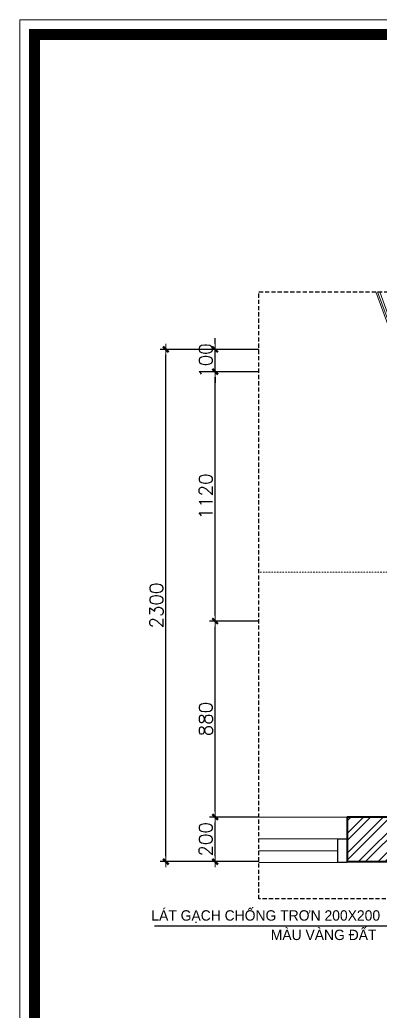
# Model space of a CAD drawing. Header units: millimetres. Extents: x 615730 to 2792744, y 139412 to 597571.
# Drawn here: x 1398288 to 1404753, y 263966 to 281772 of the extents above; entities that cross this region are included whole.
import ezdxf

# ---------------------------------------------------------------- set-up
doc = ezdxf.new("R2010")
doc.units = ezdxf.units.MM
doc.header["$MEASUREMENT"] = 0
doc.header["$PDMODE"] = 34
doc.linetypes.add('DASHDOT', pattern=[1, 0.5, -0.25, 0, -0.25])
doc.linetypes.add('HIDDEN', pattern=[0.375, 0.25, -0.125])
doc.layers.get('0').update_dxf_attribs({"lineweight": 5})
for name, color, linetype in [('CUA', 132, 'Continuous'), ('DUT', 250, 'HIDDEN'), ('H', 252, 'Continuous'), ('HACH', 250, 'Continuous'), ('TEXT', 2, 'Continuous')]:
    doc.layers.add(name, color=color, linetype=linetype)
for name, color, linetype, lineweight in [('NETNGOAITUONG', 1, 'Continuous', 40), ('thay', 7, 'Continuous', 15), ('TIM TRUC', 149, 'DASHDOT', 9), ('VLIEU', 250, 'Continuous', 9)]:
    doc.layers.add(name, color=color, linetype=linetype, lineweight=lineweight)
doc.styles.add('CHUHOA', font='')
doc.styles.add('romans', font='romans.shx', dxfattribs={"height": 240})
doc.styles.get('CHUHOA').set_extended_font_data('.VnAvantH')
doc.dimstyles.new('1-50', dxfattribs={"dimtxt": 200, "dimasz": 100, "dimexe": 100, "dimexo": 0, "dimgap": 50, "dimtad": 1, "dimdec": 0, "dimlfac": 0.25, "dimzin": 0, "dimdsep": 46, "dimtxsty": 'romans', "dimblk": ']', "dimcen": 0, "dimdle": 100, "dimclrd": 148, "dimclre": 148, "dimclrt": 2, "dimadec": 0, "dimazin": 0, "dimtfac": 1.111111, "dimtdec": 0, "dimtix": 1, "dimtmove": 2, "dimatfit": 3, "dimldrblk": ']', "dimfxl": 200, "dimtolj": 1, "dimtzin": 0, "dimarcsym": 0})
doc.dimstyles.new('100', dxfattribs={"dimtxt": 200, "dimasz": 100, "dimexe": 100, "dimexo": 0, "dimgap": 50, "dimtad": 1, "dimdec": 0, "dimdsep": 46, "dimtxsty": 'romans', "dimblk": ']', "dimcen": 50, "dimdle": 100, "dimclrd": 148, "dimclre": 148, "dimclrt": 2, "dimadec": 0, "dimazin": 0, "dimtfac": 0.4, "dimtdec": 0, "dimtix": 1, "dimtmove": 2, "dimatfit": 3, "dimldrblk": ']', "dimfxl": 150, "dimtvp": 0.004, "dimtolj": 1, "dimarcsym": 0})

# ---------------------------------------------------------------- blocks, each defined once
blk = doc.blocks.new(']')
for p, q in [((1, 0), (-1, 0)), ((0, 1), (0, -1))]:
    blk.add_line(p, q)
at = {"color": 9, "const_width": 0.4}
blk.add_lwpolyline([(-0.51, -0.51), (0.51, 0.51)], dxfattribs=at)
blk = doc.blocks.new('*D2776')
at = {"layer": 'DEFPOINTS', "color": 0, "ltscale": 10, "transparency": 16777216}
for p in [(1401793, 267452), (1402577, 267452), (1402577, 266652)]:
    blk.add_point(p, dxfattribs=at)
at = {"layer": 'VLIEU', "color": 148, "lineweight": -2, "ltscale": 10, "transparency": 16777216}
for p, q in [((1402577, 267452), (1401693, 267452)), ((1401793, 266752), (1401793, 267352)), ((1402577, 266652), (1401693, 266652))]:
    blk.add_line(p, q, dxfattribs=at)
at = {"layer": 'VLIEU', "color": 148, "lineweight": -2, "ltscale": 10, "transparency": 16777216, "xscale": 100, "yscale": 100, "zscale": 100}
for p, rotation in [((1401793, 267452), 90), ((1401793, 266652), 270)]:
    blk.add_blockref(']', p, dxfattribs=dict(at, rotation=rotation))
at = {"layer": 'VLIEU', "color": 2, "ltscale": 10, "transparency": 16777216, "insert": (1401623, 267052), "char_height": 240, "attachment_point": 5, "rotation": 90, "style": 'romans'}
blk.add_mtext('\\A1;200', dxfattribs=at)
blk = doc.blocks.new('*D2777')
at = {"layer": 'DEFPOINTS', "color": 0, "ltscale": 10, "transparency": 16777216}
for p in [(1401793, 270972), (1402577, 270972), (1402577, 267452)]:
    blk.add_point(p, dxfattribs=at)
at = {"layer": 'VLIEU', "color": 148, "lineweight": -2, "ltscale": 10, "transparency": 16777216}
for p, q in [((1402577, 270972), (1401693, 270972)), ((1401793, 267552), (1401793, 270872)), ((1402577, 267452), (1401693, 267452))]:
    blk.add_line(p, q, dxfattribs=at)
at = {"layer": 'VLIEU', "color": 148, "lineweight": -2, "ltscale": 10, "transparency": 16777216, "xscale": 100, "yscale": 100, "zscale": 100}
for p, rotation in [((1401793, 270972), 90), ((1401793, 267452), 270)]:
    blk.add_blockref(']', p, dxfattribs=dict(at, rotation=rotation))
at = {"layer": 'VLIEU', "color": 2, "ltscale": 10, "transparency": 16777216, "insert": (1401623, 269212), "char_height": 240, "attachment_point": 5, "rotation": 90, "style": 'romans'}
blk.add_mtext('\\A1;880', dxfattribs=at)
blk = doc.blocks.new('*D2778')
at = {"layer": 'DEFPOINTS', "color": 0, "ltscale": 10, "transparency": 16777216}
for p in [(1401793, 275452), (1402577, 275452), (1402577, 270972)]:
    blk.add_point(p, dxfattribs=at)
at = {"layer": 'VLIEU', "color": 148, "lineweight": -2, "ltscale": 10, "transparency": 16777216}
for p, q in [((1402577, 275452), (1401693, 275452)), ((1401793, 271072), (1401793, 275352)), ((1402577, 270972), (1401693, 270972))]:
    blk.add_line(p, q, dxfattribs=at)
at = {"layer": 'VLIEU', "color": 148, "lineweight": -2, "ltscale": 10, "transparency": 16777216, "xscale": 100, "yscale": 100, "zscale": 100}
for p, rotation in [((1401793, 275452), 90), ((1401793, 270972), 270)]:
    blk.add_blockref(']', p, dxfattribs=dict(at, rotation=rotation))
at = {"layer": 'VLIEU', "color": 2, "ltscale": 10, "transparency": 16777216, "insert": (1401623, 273212), "char_height": 240, "attachment_point": 5, "rotation": 90, "style": 'romans'}
blk.add_mtext('\\A1;1120', dxfattribs=at)
blk = doc.blocks.new('*D2779')
at = {"layer": 'DEFPOINTS', "color": 0, "ltscale": 10, "transparency": 16777216}
for p in [(1401793, 275852), (1402577, 275852), (1402577, 275452)]:
    blk.add_point(p, dxfattribs=at)
at = {"layer": 'VLIEU', "color": 148, "lineweight": -2, "ltscale": 10, "transparency": 16777216}
for p, q in [((1401793, 275952), (1401793, 276052)), ((1402577, 275852), (1401693, 275852)), ((1401793, 275452), (1401793, 275852)), ((1402577, 275452), (1401693, 275452)), ((1401793, 275352), (1401793, 275252))]:
    blk.add_line(p, q, dxfattribs=at)
at = {"layer": 'VLIEU', "color": 148, "lineweight": -2, "ltscale": 10, "transparency": 16777216, "xscale": 100, "yscale": 100, "zscale": 100}
for p, rotation in [((1401793, 275852), 270), ((1401793, 275452), 90)]:
    blk.add_blockref(']', p, dxfattribs=dict(at, rotation=rotation))
at = {"layer": 'VLIEU', "color": 2, "ltscale": 10, "transparency": 16777216, "insert": (1401623, 275652), "char_height": 240, "attachment_point": 5, "rotation": 90, "style": 'romans'}
blk.add_mtext('\\A1;100', dxfattribs=at)
blk = doc.blocks.new('*D2780')
at = {"layer": 'DEFPOINTS', "color": 0, "ltscale": 10, "transparency": 16777216}
for p in [(1400908, 275852), (1402577, 275852), (1402577, 266652)]:
    blk.add_point(p, dxfattribs=at)
at = {"layer": 'VLIEU', "color": 148, "lineweight": -2, "ltscale": 10, "transparency": 16777216}
for p, q in [((1402577, 275852), (1400808, 275852)), ((1400908, 266752), (1400908, 275752)), ((1402577, 266652), (1400808, 266652))]:
    blk.add_line(p, q, dxfattribs=at)
at = {"layer": 'VLIEU', "color": 148, "lineweight": -2, "ltscale": 10, "transparency": 16777216, "xscale": 100, "yscale": 100, "zscale": 100}
for p, rotation in [((1400908, 275852), 90), ((1400908, 266652), 270)]:
    blk.add_blockref(']', p, dxfattribs=dict(at, rotation=rotation))
at = {"layer": 'VLIEU', "color": 2, "ltscale": 10, "transparency": 16777216, "insert": (1400738, 271252), "char_height": 240, "attachment_point": 5, "rotation": 90, "style": 'romans'}
blk.add_mtext('\\A1;2300', dxfattribs=at)

msp = doc.modelspace()

# ---------------------------------------------------------------- hatches: boundary and pattern name
at = {"layer": 'VLIEU', "ltscale": 10}
h = msp.add_hatch(dxfattribs=at)
h.set_pattern_fill('STEEL', color=256, scale=2000, style=0)
h.set_pattern_definition([(45, (-1284536.56, -892194.67), (-176.776695, 176.776695), []), (45, (-1284536.56, -892069.67), (-176.776695, 176.776695), [])])
h.paths.add_polyline_path([(1408563.8, 267451.6), (1405363.8, 267451.6), (1405363.8, 267851.6), (1404963.8, 267851.6), (1404963.8, 267451.6), (1404163.8, 267451.6), (1404163.8, 266651.6), (1408563.8, 266651.6)])

# ---------------------------------------------------------------- linework, layer by layer
at = {"color": 126, "lineweight": 9}
msp.add_line((1404937.3, 276260.2), (1404708.5, 276887.1), dxfattribs=at)
msp.add_lwpolyline([(1404674.2, 276887.1), (1404907.2, 276248.8), (1404969.7, 276271.6), (1404745, 276887.1)])
at = {"layer": 'CUA'}
for p, q in [((1403994.7, 267058.5), (1404163.8, 267058.5)), ((1403994.7, 266635.9), (1403994.7, 267058.5)), ((1404163.8, 267058.5), (1404163.8, 266635.9)), ((1404163.8, 266635.9), (1403994.7, 266635.9))]:
    msp.add_line(p, q, dxfattribs=at)
at = {"layer": 'DUT', "color": 2, "ltscale": 300}
msp.add_lwpolyline([(1402576.7, 276887.1), (1412506.2, 276887.1), (1412506.2, 265981.2), (1402576.7, 265981.2)], close=True, dxfattribs=at)
at = {"layer": 'H', "const_width": 197}
msp.add_lwpolyline([(1398551.1, 254455.8), (1437030.2, 254455.8), (1437030.2, 281509.4), (1398551.1, 281509.4)], close=True, dxfattribs=at)
at = {"layer": 'NETNGOAITUONG'}
for points in [[(1408563.8, 267451.6), (1405363.8, 267451.6), (1405363.8, 267851.6), (1404963.8, 267851.6), (1404963.8, 267451.6), (1404163.8, 267451.6), (1404163.8, 266651.6)], [(1404163.8, 266651.6), (1408563.8, 266651.6), (1408563.8, 267451.6)]]:
    msp.add_lwpolyline(points, dxfattribs=at)
at = {"layer": 'thay', "linetype": 'Continuous'}
msp.add_lwpolyline([(1398288.4, 254193.2), (1437292.9, 254193.2), (1437292.9, 281772), (1398288.4, 281772)], close=True, dxfattribs=at)
at = {"layer": 'TIM TRUC', "ltscale": 50}
msp.add_line((1415051.6, 271851.6, -0.6), (1402576.7, 271851.6, -0.6), dxfattribs=at)
at = {"layer": 'VLIEU', "ltscale": 10}
for p, q in [((1402576.7, 267451.6), (1404163.8, 267451.6)), ((1402576.7, 267058.5), (1403994.7, 267058.5)), ((1403994.7, 267058.5), (1403994.7, 266635.9)), ((1402576.7, 266847.2), (1403994.7, 266847.2)), ((1403994.7, 266635.9), (1402576.7, 266635.9))]:
    msp.add_line(p, q, dxfattribs=at)

# ---------------------------------------------------------------- texts
at = {"layer": 'TEXT', "style": 'CHUHOA'}
for s, p in [('l¸t g¹ch chèng tr¬n 200x200', (1400648.1, 265591.7)), ('mµu vµng ®Êt', (1402790.9, 265243))]:
    msp.add_text(s, height=186.32, dxfattribs=at).set_placement(p)

# ---------------------------------------------------------------- dimensions: what is measured, and where the dimension line sits
at = {"layer": 'VLIEU', "ltscale": 10}
for base, p1, p2, picture, middle in [((1401793.1, 275851.6), (1402576.7, 275451.6), (1402576.7, 275851.6), '*D2779', (1401623.1, 275651.6)), ((1400908.4, 275851.6), (1402576.7, 266651.6), (1402576.7, 275851.6), '*D2780', (1400738.4, 271251.6)), ((1401793.1, 275451.6), (1402576.7, 270971.6), (1402576.7, 275451.6), '*D2778', (1401623.1, 273211.6)), ((1401793.1, 270971.6), (1402576.7, 267451.6), (1402576.7, 270971.6), '*D2777', (1401623.1, 269211.6)), ((1401793.1, 267451.6), (1402576.7, 266651.6), (1402576.7, 267451.6), '*D2776', (1401623.1, 267051.6))]:
    dim = msp.add_linear_dim(base=base, p1=p1, p2=p2, angle=90, dimstyle='1-50', dxfattribs=at)
    dim.commit()
    dim.dimension.update_dxf_attribs({"geometry": picture, "text_midpoint": middle})

# ---------------------------------------------------------------- leaders
at = {"layer": 'HACH'}
msp.add_leader([(1406651.7, 267687), (1404985.7, 265495.2), (1400702.7, 265495.2)], dimstyle='100', override={"dimtad": 0}, dxfattribs=at)

doc.saveas('drawing.dxf')
